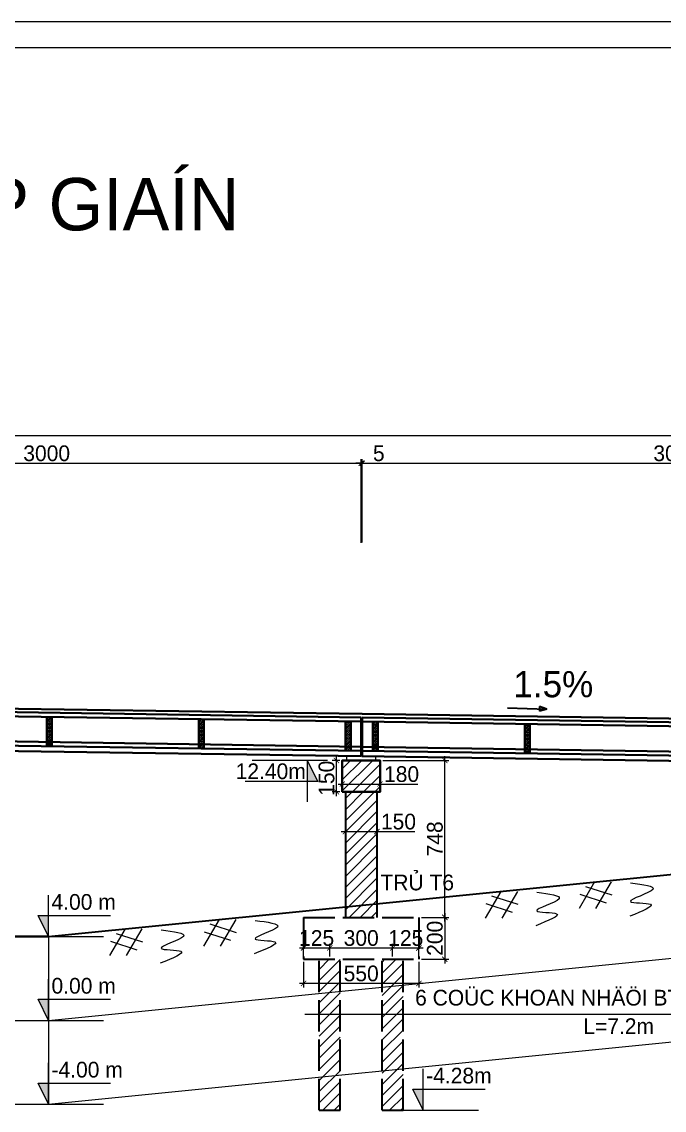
# Model space of a CAD drawing. Header units: millimetres. Extents: x -354608 to 492029, y -885357 to -234285.
# Drawn here: x -123107 to -92466, y -627245 to -575328 of the extents above; entities that cross this region are included whole.
import ezdxf

# ---------------------------------------------------------------- set-up
doc = ezdxf.new("R2010")
doc.units = ezdxf.units.MM
doc.header["$LTSCALE"] = 0.25
doc.header["$MEASUREMENT"] = 0
doc.header["$PDMODE"] = 34
doc.linetypes.add('ACAD_ISO02W100', pattern=[15, 12, -3])
doc.layers.get('0').update_dxf_attribs({"lineweight": 30})
for name, color, linetype, lineweight in [('!coban', 142, 'Continuous', 30), ('!hatch', 7, 'Continuous', 9), ('!manh', 21, 'Continuous', 20), ('!text', 130, 'Continuous', 20), ('2', 253, 'Continuous', 15), ('dam', 1, 'Continuous', 35), ('duong 1', 1, 'Continuous', 30), ('duong 2', 2, 'Continuous', 13), ('duong 3', 3, 'Continuous', 30), ('dut', 2, 'ACAD_ISO02W100', 30), ('kichthuoc', 3, 'Continuous', 20)]:
    doc.layers.add(name, color=color, linetype=linetype, lineweight=lineweight)
doc.styles.add('K-THUOC', font='11_3664_VSWICONN.TTF')
doc.styles.get("Standard").update_dxf_attribs({"font": 'VNswitzerlandcondlight.TTF'})
doc.dimstyles.new('CHUAN TL 250', dxfattribs={"dimscale": 250, "dimtxt": 3, "dimasz": 1, "dimexe": 0.8, "dimexo": 0.5, "dimgap": 0.35, "dimtad": 1, "dimdec": 0, "dimlfac": 0.1, "dimzin": 0, "dimdsep": 46, "dimtxsty": 'K-THUOC', "dimblk": 'ARCHTICK', "dimcen": 1, "dimdle": 0.8, "dimclrd": 7, "dimclre": 7, "dimclrt": 256, "dimadec": 0, "dimazin": 0, "dimtfac": 1, "dimtdec": 0, "dimtmove": 0, "dimatfit": 3, "dimfxl": 0, "dimfrac": 2, "dimtolj": 1, "dimtzin": 0, "dimlwd": 15, "dimlwe": 15, "dimarcsym": 0})
pattern_1 = [(45, (-197268.613, -622961.687), (-44.194174, 44.194174), [])]
pattern_2 = [(45, (-227318.613, -622510.687), (-44.194174, 44.194174), [])]
pattern_3 = [(45, (-197268.6, -622961.7), (-265.165, 265.165), [])]

# ---------------------------------------------------------------- blocks, each defined once
blk = doc.blocks.new('_ArchTick')
at = {"color": 0, "linetype": 'ByBlock', "const_width": 0.15}
blk.add_lwpolyline([(-0.5, -0.5), (0.5, 0.5)], dxfattribs=at)
blk = doc.blocks.new('*D261')
at = {"layer": '2', "color": 7, "lineweight": 15}
for p, q in [((-107819, -610686), (-107819, -611887)), ((-106019, -610686), (-106019, -611887)), ((-108019, -611687), (-106019, -611687)), ((-106019, -611687), (-104216, -611687))]:
    blk.add_line(p, q, dxfattribs=at)
at = {"layer": 'Defpoints', "color": 0}
for p in [(-107819, -610561), (-106019, -610561), (-106019, -611687)]:
    blk.add_point(p, dxfattribs=at)
at = {"layer": '2', "color": 7, "lineweight": 15, "xscale": 250, "yscale": 250, "zscale": 250, "rotation": 180}
blk.add_blockref('_ArchTick', (-107819, -611687), dxfattribs=at)
at = {"layer": '2', "color": 7, "lineweight": 15, "xscale": 250, "yscale": 250, "zscale": 250}
blk.add_blockref('_ArchTick', (-106019, -611687), dxfattribs=at)
at = {"layer": '2', "insert": (-104992, -611217), "char_height": 750, "attachment_point": 5, "style": 'K-THUOC'}
blk.add_mtext('\\A1;180', dxfattribs=at)
blk = doc.blocks.new('*D262')
at = {"layer": '2', "color": 7, "lineweight": 15}
for p, q in [((-108098, -612261), (-108098, -610361)), ((-107944, -610561), (-108298, -610561)), ((-107944, -612061), (-108298, -612061))]:
    blk.add_line(p, q, dxfattribs=at)
at = {"layer": 'Defpoints', "color": 0}
for p in [(-108098, -610561), (-107819, -610561), (-107819, -612061)]:
    blk.add_point(p, dxfattribs=at)
at = {"layer": '2', "color": 7, "lineweight": 15, "xscale": 250, "yscale": 250, "zscale": 250}
for p, rotation in [((-108098, -610561), 90), ((-108098, -612061), 270)]:
    blk.add_blockref('_ArchTick', p, dxfattribs=dict(at, rotation=rotation))
at = {"layer": '2', "insert": (-108569, -611411), "char_height": 750, "attachment_point": 5, "rotation": 90, "style": 'K-THUOC'}
blk.add_mtext('\\A1;150', dxfattribs=at)
blk = doc.blocks.new('*D260')
at = {"layer": '2', "color": 7, "lineweight": 15}
for p, q in [((-107669, -613388), (-107669, -614154)), ((-106169, -613388), (-106169, -614154)), ((-107869, -613954), (-106169, -613954)), ((-106169, -613954), (-104366, -613954))]:
    blk.add_line(p, q, dxfattribs=at)
at = {"layer": 'Defpoints', "color": 0}
for p in [(-107669, -613263), (-106169, -613263), (-106169, -613954)]:
    blk.add_point(p, dxfattribs=at)
at = {"layer": '2', "color": 7, "lineweight": 15, "xscale": 250, "yscale": 250, "zscale": 250, "rotation": 180}
blk.add_blockref('_ArchTick', (-107669, -613954), dxfattribs=at)
at = {"layer": '2', "color": 7, "lineweight": 15, "xscale": 250, "yscale": 250, "zscale": 250}
blk.add_blockref('_ArchTick', (-106169, -613954), dxfattribs=at)
at = {"layer": '2', "insert": (-105142, -613483), "char_height": 750, "attachment_point": 5, "style": 'K-THUOC'}
blk.add_mtext('\\A1;150', dxfattribs=at)
blk = doc.blocks.new('*D269')
at = {"layer": '2', "color": 7, "lineweight": 15}
for p, q in [((-104044, -618045), (-102732, -618045)), ((-102932, -617845), (-102932, -620245)), ((-104044, -620045), (-102732, -620045))]:
    blk.add_line(p, q, dxfattribs=at)
at = {"layer": 'Defpoints', "color": 0}
for p in [(-104169, -618045), (-104169, -620045), (-102932, -620045)]:
    blk.add_point(p, dxfattribs=at)
at = {"layer": '2', "color": 7, "lineweight": 15, "xscale": 250, "yscale": 250, "zscale": 250}
for p, rotation in [((-102932, -618045), 90), ((-102932, -620045), 270)]:
    blk.add_blockref('_ArchTick', p, dxfattribs=dict(at, rotation=rotation))
at = {"layer": '2', "insert": (-103403, -619045), "char_height": 750, "attachment_point": 5, "rotation": 90, "style": 'K-THUOC'}
blk.add_mtext('\\A1;200', dxfattribs=at)
blk = doc.blocks.new('*D270')
at = {"layer": '2', "color": 7, "lineweight": 15}
for p, q in [((-109669, -619920), (-109669, -619305)), ((-108419, -619920), (-108419, -619305)), ((-109869, -619505), (-108219, -619505))]:
    blk.add_line(p, q, dxfattribs=at)
at = {"layer": 'Defpoints', "color": 0}
for p in [(-108419, -619505), (-109669, -620045), (-108419, -620045)]:
    blk.add_point(p, dxfattribs=at)
at = {"layer": '2', "color": 7, "lineweight": 15, "xscale": 250, "yscale": 250, "zscale": 250, "rotation": 180}
blk.add_blockref('_ArchTick', (-109669, -619505), dxfattribs=at)
at = {"layer": '2', "color": 7, "lineweight": 15, "xscale": 250, "yscale": 250, "zscale": 250}
blk.add_blockref('_ArchTick', (-108419, -619505), dxfattribs=at)
at = {"layer": '2', "insert": (-109044, -619036), "char_height": 750, "attachment_point": 5, "style": 'K-THUOC'}
blk.add_mtext('\\A1;125', dxfattribs=at)
blk = doc.blocks.new('*D271')
at = {"layer": '2', "color": 7, "lineweight": 15}
for p, q in [((-108419, -619920), (-108419, -619305)), ((-105419, -619920), (-105419, -619305)), ((-108619, -619505), (-105219, -619505))]:
    blk.add_line(p, q, dxfattribs=at)
at = {"layer": 'Defpoints', "color": 0}
for p in [(-105419, -619505), (-108419, -620045), (-105419, -620045)]:
    blk.add_point(p, dxfattribs=at)
at = {"layer": '2', "color": 7, "lineweight": 15, "xscale": 250, "yscale": 250, "zscale": 250, "rotation": 180}
blk.add_blockref('_ArchTick', (-108419, -619505), dxfattribs=at)
at = {"layer": '2', "color": 7, "lineweight": 15, "xscale": 250, "yscale": 250, "zscale": 250}
blk.add_blockref('_ArchTick', (-105419, -619505), dxfattribs=at)
at = {"layer": '2', "insert": (-106919, -619035), "char_height": 750, "attachment_point": 5, "style": 'K-THUOC'}
blk.add_mtext('\\A1;300', dxfattribs=at)
blk = doc.blocks.new('*D272')
at = {"layer": '2', "color": 7, "lineweight": 15}
for p, q in [((-105419, -619920), (-105419, -619305)), ((-104169, -619920), (-104169, -619305)), ((-105619, -619505), (-103969, -619505))]:
    blk.add_line(p, q, dxfattribs=at)
at = {"layer": 'Defpoints', "color": 0}
for p in [(-104169, -619505), (-105419, -620045), (-104169, -620045)]:
    blk.add_point(p, dxfattribs=at)
at = {"layer": '2', "color": 7, "lineweight": 15, "xscale": 250, "yscale": 250, "zscale": 250, "rotation": 180}
blk.add_blockref('_ArchTick', (-105419, -619505), dxfattribs=at)
at = {"layer": '2', "color": 7, "lineweight": 15, "xscale": 250, "yscale": 250, "zscale": 250}
blk.add_blockref('_ArchTick', (-104169, -619505), dxfattribs=at)
at = {"layer": '2', "insert": (-104794, -619036), "char_height": 750, "attachment_point": 5, "style": 'K-THUOC'}
blk.add_mtext('\\A1;125', dxfattribs=at)
blk = doc.blocks.new('*D273')
at = {"layer": '2', "color": 7, "lineweight": 15}
for p, q in [((-109669, -620170), (-109669, -621395)), ((-104169, -620170), (-104169, -621395)), ((-103969, -621195), (-109869, -621195))]:
    blk.add_line(p, q, dxfattribs=at)
at = {"layer": 'Defpoints', "color": 0}
for p in [(-109669, -620045), (-104169, -620045), (-109669, -621195)]:
    blk.add_point(p, dxfattribs=at)
at = {"layer": '2', "color": 7, "lineweight": 15, "xscale": 250, "yscale": 250, "zscale": 250, "rotation": 180}
blk.add_blockref('_ArchTick', (-109669, -621195), dxfattribs=at)
at = {"layer": '2', "color": 7, "lineweight": 15, "xscale": 250, "yscale": 250, "zscale": 250}
blk.add_blockref('_ArchTick', (-104169, -621195), dxfattribs=at)
at = {"layer": '2', "insert": (-106919, -620725), "char_height": 750, "attachment_point": 5, "style": 'K-THUOC'}
blk.add_mtext('\\A1;550', dxfattribs=at)
blk = doc.blocks.new('*D467')
at = {"layer": '2', "color": 7, "lineweight": 15}
for p, q in [((-137119, -596385), (-106719, -596385)), ((-136919, -599834), (-136919, -596185)), ((-106919, -600186), (-106919, -596185))]:
    blk.add_line(p, q, dxfattribs=at)
at = {"layer": 'Defpoints', "color": 0}
for p in [(-106919, -596385), (-136919, -599959), (-106919, -600311)]:
    blk.add_point(p, dxfattribs=at)
at = {"layer": '2', "color": 7, "lineweight": 15, "xscale": 250, "yscale": 250, "zscale": 250, "rotation": 180}
blk.add_blockref('_ArchTick', (-136919, -596385), dxfattribs=at)
at = {"layer": '2', "color": 7, "lineweight": 15, "xscale": 250, "yscale": 250, "zscale": 250}
blk.add_blockref('_ArchTick', (-106919, -596385), dxfattribs=at)
at = {"layer": '2', "insert": (-121919, -595915), "char_height": 750, "attachment_point": 5, "style": 'K-THUOC'}
blk.add_mtext('\\A1;3000', dxfattribs=at)
blk = doc.blocks.new('*D468')
at = {"layer": '2', "color": 7, "lineweight": 15}
for p, q in [((-106919, -596385), (-107169, -596385)), ((-106919, -600186), (-106919, -596185)), ((-106919, -596385), (-106869, -596385)), ((-106869, -600170), (-106869, -596185)), ((-106869, -596385), (-105790, -596385))]:
    blk.add_line(p, q, dxfattribs=at)
at = {"layer": 'Defpoints', "color": 0}
for p in [(-106869, -596385), (-106919, -600311), (-106869, -600295)]:
    blk.add_point(p, dxfattribs=at)
at = {"layer": '2', "color": 7, "lineweight": 15, "xscale": 250, "yscale": 250, "zscale": 250}
blk.add_blockref('_ArchTick', (-106919, -596385), dxfattribs=at)
at = {"layer": '2', "color": 7, "lineweight": 15, "xscale": 250, "yscale": 250, "zscale": 250, "rotation": 180}
blk.add_blockref('_ArchTick', (-106869, -596385), dxfattribs=at)
at = {"layer": '2', "insert": (-106079, -595915), "char_height": 750, "attachment_point": 5, "style": 'K-THUOC'}
blk.add_mtext('\\A1;5', dxfattribs=at)
blk = doc.blocks.new('*D469')
at = {"layer": '2', "color": 7, "lineweight": 15}
for p, q in [((-107069, -596385), (-76669, -596385)), ((-106869, -600170), (-106869, -596185)), ((-76869, -599783), (-76869, -596185))]:
    blk.add_line(p, q, dxfattribs=at)
at = {"layer": 'Defpoints', "color": 0}
for p in [(-76869, -596385), (-76869, -599908), (-106869, -600295)]:
    blk.add_point(p, dxfattribs=at)
at = {"layer": '2', "color": 7, "lineweight": 15, "xscale": 250, "yscale": 250, "zscale": 250, "rotation": 180}
blk.add_blockref('_ArchTick', (-106869, -596385), dxfattribs=at)
at = {"layer": '2', "color": 7, "lineweight": 15, "xscale": 250, "yscale": 250, "zscale": 250}
blk.add_blockref('_ArchTick', (-76869, -596385), dxfattribs=at)
at = {"layer": '2', "insert": (-91869, -595915), "char_height": 750, "attachment_point": 5, "style": 'K-THUOC'}
blk.add_mtext('\\A1;3000', dxfattribs=at)
blk = doc.blocks.new('*D478')
at = {"layer": '2', "color": 7, "lineweight": 15}
for p, q in [((-287219, -596614), (-287219, -594868)), ((-76819, -597033), (-76819, -594868)), ((-287419, -595068), (-76619, -595068))]:
    blk.add_line(p, q, dxfattribs=at)
at = {"layer": 'Defpoints', "color": 0}
for p in [(-76819, -595068), (-287219, -596739), (-76819, -597158)]:
    blk.add_point(p, dxfattribs=at)
at = {"layer": '2', "color": 7, "lineweight": 15, "xscale": 250, "yscale": 250, "zscale": 250, "rotation": 180}
blk.add_blockref('_ArchTick', (-287219, -595068), dxfattribs=at)
at = {"layer": '2', "color": 7, "lineweight": 15, "xscale": 250, "yscale": 250, "zscale": 250}
blk.add_blockref('_ArchTick', (-76819, -595068), dxfattribs=at)
at = {"layer": '2', "insert": (-182019, -594597), "char_height": 750, "attachment_point": 5, "style": 'K-THUOC'}
blk.add_mtext('\\A1;21040', dxfattribs=at)
blk = doc.blocks.new('*D482')
at = {"layer": '2', "color": 7, "lineweight": 15}
for p, q in [((-102932, -618245), (-102932, -610361)), ((-105894, -610561), (-102732, -610561)), ((-104044, -618045), (-102732, -618045))]:
    blk.add_line(p, q, dxfattribs=at)
at = {"layer": 'Defpoints', "color": 0}
for p in [(-106019, -610561), (-102932, -610561), (-104169, -618045)]:
    blk.add_point(p, dxfattribs=at)
at = {"layer": '2', "color": 7, "lineweight": 15, "xscale": 250, "yscale": 250, "zscale": 250}
for p, rotation in [((-102932, -610561), 90), ((-102932, -618045), 270)]:
    blk.add_blockref('_ArchTick', p, dxfattribs=dict(at, rotation=rotation))
at = {"layer": '2', "insert": (-103402, -614303), "char_height": 750, "attachment_point": 5, "rotation": 90, "style": 'K-THUOC'}
blk.add_mtext('\\A1;748', dxfattribs=at)
blk = doc.blocks.new('dattn')
at = {"layer": 'duong 3', "lineweight": 13}
for p, q in [((0, 0), (-745, -1272)), ((793, 0), (48, -1272)), ((-434, -212), (820, -618)), ((-705, -585), (549, -991))]:
    blk.add_line(p, q, dxfattribs=at)
blk.add_spline([(1715, -44), (2779, -359), (1715, -930), (2661, -1067), (1675, -1638)], degree=3, dxfattribs=at)

msp = doc.modelspace()

# ---------------------------------------------------------------- hatches: boundary and pattern name
at = {"layer": '!hatch', "lineweight": 13}
h = msp.add_hatch(dxfattribs=at)
h.set_pattern_fill('ANSI31', color=256, scale=3000, style=0)
h.set_pattern_definition([(45, (-137168.6, -623863.7), (-265.165, 265.165), [])])
h.paths.add_polyline_path([(-106018.6, -610560.7), (-107818.6, -610560.7), (-107818.6, -612060.7), (-106018.6, -612060.7)])
h = msp.add_hatch(dxfattribs=at)
h.set_pattern_fill('ANSI31', color=256, scale=3000, style=0)
h.set_pattern_definition(pattern_3)
h.paths.add_polyline_path([(-106168.6, -612060.7), (-107668.6, -612060.7), (-107668.6, -617545.5), (-106168.6, -617395.5)])
h.paths.add_polyline_path([(-106168.6, -617395.5), (-107668.6, -617545.5), (-107668.6, -618045.5), (-106168.6, -618045.5)])
h = msp.add_hatch(dxfattribs=at)
h.set_pattern_fill('ANSI31', color=256, scale=3000, style=0)
h.set_pattern_definition(pattern_3)
h.paths.add_polyline_path([(-107918.6, -625570.5), (-108918.6, -625670.5), (-108918.6, -627245.5), (-107918.6, -627245.5)])
h.paths.add_polyline_path([(-107918.6, -622669.4), (-108918.6, -622669.4), (-108918.6, -625670.5), (-107918.6, -625570.5)])
h.paths.add_polyline_path([(-107918.6, -621570.5), (-108918.6, -621670.5), (-108918.6, -622669.4), (-107918.6, -622669.4)])
h.paths.add_polyline_path([(-107918.6, -620045.5), (-108918.6, -620045.5), (-108918.6, -621670.5), (-107918.6, -621570.5)])
h.paths.add_polyline_path([(-104918.6, -625270.5), (-105918.6, -625370.5), (-105918.6, -627245.5), (-104918.6, -627245.5)])
h.paths.add_polyline_path([(-104918.6, -622669.4), (-105918.6, -622669.4), (-105918.6, -625370.5), (-104918.6, -625270.5)])
h.paths.add_polyline_path([(-104918.6, -621270.5), (-105918.6, -621370.5), (-105918.6, -622669.4), (-104918.6, -622669.4)])
h.paths.add_polyline_path([(-104918.6, -620045.5), (-105918.6, -620045.5), (-105918.6, -621370.5), (-104918.6, -621270.5)])
at = {"layer": '!text'}
h = msp.add_hatch(dxfattribs=at)
h.set_pattern_fill('ANSI31', color=2, scale=500, style=0)
h.set_pattern_definition(pattern_2)
h.paths.add_polyline_path([(-121668.6, -609688.9), (-121918.6, -609685.1), (-121918.6, -609885.2), (-121668.6, -609888.9)])
h.paths.add_polyline_path([(-121668.6, -608488.8), (-121918.6, -608485), (-121918.6, -609685.1), (-121668.6, -609688.9)])
h = msp.add_hatch(dxfattribs=at)
h.set_pattern_fill('ANSI31', color=2, scale=500, style=0)
h.set_pattern_definition(pattern_2)
h.paths.add_polyline_path([(-114418.6, -609797.9), (-114668.6, -609794.1), (-114668.6, -609994.2), (-114418.6, -609997.9)])
h.paths.add_polyline_path([(-114418.6, -608597.8), (-114668.6, -608594), (-114668.6, -609794.1), (-114418.6, -609797.9)])
h = msp.add_hatch(dxfattribs=at)
h.set_pattern_fill('ANSI31', color=2, scale=500, style=0)
h.set_pattern_definition(pattern_2)
h.paths.add_polyline_path([(-107418.6, -609903.1), (-107668.6, -609899.4), (-107668.6, -610099.4), (-107418.6, -610103.1)])
h.paths.add_polyline_path([(-107418.6, -608703), (-107668.6, -608699.2), (-107668.6, -609899.4), (-107418.6, -609903.1)])
h = msp.add_hatch(dxfattribs=at)
h.set_pattern_fill('ANSI31', color=2, scale=500, style=0)
h.set_pattern_definition(pattern_1)
h.paths.add_polyline_path([(-106118.6, -609921.9), (-106368.6, -609918.2), (-106368.6, -610118.2), (-106118.6, -610121.9)])
h.paths.add_polyline_path([(-106118.6, -608721.8), (-106368.6, -608718), (-106368.6, -609918.2), (-106118.6, -609921.9)])
h = msp.add_hatch(dxfattribs=at)
h.set_pattern_fill('ANSI31', color=2, scale=500, style=0)
h.set_pattern_definition(pattern_1)
h.paths.add_polyline_path([(-98868.6, -610030.9), (-99118.6, -610027.1), (-99118.6, -610227.2), (-98868.6, -610230.9)])
h.paths.add_polyline_path([(-98868.6, -608830.8), (-99118.6, -608827), (-99118.6, -610027.1), (-98868.6, -610030.9)])
at = {"layer": 'kichthuoc', "lineweight": 13}
for points in [[(-109490.1, -611568.2), (-108988.4, -611568.2), (-109490.1, -610560.7)], [(-121830.6, -617954.2), (-122332.3, -617954.2), (-121830.6, -618961.7)], [(-121830.6, -621954.2), (-122332.3, -621954.2), (-121830.6, -622961.7)], [(-121830.6, -625954.2), (-122332.3, -625954.2), (-121830.6, -626961.7)], [(-103959.5, -626238), (-104461.3, -626238), (-103959.5, -627245.5)]]:
    msp.add_hatch(color=256, dxfattribs=at).paths.add_polyline_path(points)

# ---------------------------------------------------------------- linework, layer by layer
at = {"layer": '!coban'}
for p, q in [((-99934, -608051.8), (-98062.8, -608114.9)), ((-98410.5, -607989.6), (-98418.1, -608216.5)), ((-98062.8, -608114.9), (-98418.1, -608216.5)), ((-98062.8, -608114.9), (-98410.5, -607989.6))]:
    msp.add_line(p, q, dxfattribs=at)
at = {"layer": '!manh'}
msp.add_line((-109604.4, -622669.4), (-88587.9, -622669.4), dxfattribs=at)
at = {"layer": '!text'}
for p, q in [((-121830.6, -618961.7), (-121830.6, -622961.7)), ((-121830.6, -618961.7), (-121830.6, -622961.7)), ((-121830.6, -622961.7), (-86830.6, -619461.7)), ((-156830.6, -622961.7), (-121830.6, -622961.7)), ((-121830.6, -622961.7), (-121830.6, -626961.7)), ((-121830.6, -622961.7), (-121830.6, -626961.7)), ((-121830.6, -626961.7), (-86830.6, -623461.7)), ((-156830.6, -626961.7), (-121830.6, -626961.7))]:
    msp.add_line(p, q, dxfattribs=at)
at = {"layer": '!text', "color": 2}
msp.add_lwpolyline([(-107618.6, -610560.7), (-106218.6, -610560.7), (-106218.6, -610360.7), (-107618.6, -610360.7)], close=True, dxfattribs=at)
at = {"layer": '2', "color": 3, "lineweight": 5}
for p, q in [((78222.9, -575328.1), (-354608.2, -575328.1)), ((76972.9, -576578.1), (-348358.2, -576578.1))]:
    msp.add_line(p, q, dxfattribs=at)
at = {"layer": 'dam', "ltscale": 800}
for p, q in [((-136916.1, -607889.7), (-106866.1, -608340.7)), ((-136918.6, -608059.7), (-106918.6, -608510.7)), ((-136918.6, -608259.5), (-106918.6, -608710.5)), ((-106866.1, -608340.7), (-76866.1, -608791.7)), ((-121918.6, -608485), (-121918.6, -609885.2)), ((-121668.6, -608488.8), (-121668.6, -609888.9)), ((-114668.6, -608594), (-114668.6, -609994.2)), ((-114418.6, -608597.8), (-114418.6, -609997.9)), ((-107668.6, -608699.2), (-107668.6, -610099.4)), ((-107418.6, -608703), (-107418.6, -610103.1)), ((-106918.6, -608510.7), (-106918.6, -610360.7)), ((-106868.6, -608510.7), (-106868.6, -610360.7)), ((-106868.6, -608510.7), (-76868.6, -608961.7)), ((-106868.6, -608710.5), (-76868.6, -609161.5)), ((-106368.6, -608718), (-106368.6, -610118.2)), ((-106118.6, -608721.8), (-106118.6, -610121.9)), ((-99118.6, -608827), (-99118.6, -610227.2)), ((-98868.6, -608830.8), (-98868.6, -610230.9)), ((-136918.6, -609459.6), (-106918.6, -609910.6)), ((-136918.6, -609659.7), (-106918.6, -610110.7)), ((-136918.6, -609909.7), (-106918.6, -610360.7)), ((-106868.6, -609910.6), (-76868.6, -610361.6)), ((-106868.6, -610110.7), (-76868.6, -610561.7)), ((-106868.6, -610360.7), (-76868.6, -610811.7)), ((-156830.6, -618961.7), (-121830.6, -618961.7))]:
    msp.add_line(p, q, dxfattribs=at)
msp.add_lwpolyline([(-107818.6, -612060.7), (-106018.6, -612060.7), (-106018.6, -610560.7), (-107818.6, -610560.7)], close=True, dxfattribs=at)
msp.add_lwpolyline([(-107818.6, -612060.7), (-106018.6, -612060.7), (-106018.6, -610560.7), (-107818.6, -610560.7)], close=True, dxfattribs=at)
at = {"layer": 'duong 1'}
for p, q in [((-107668.6, -612060.7), (-107668.6, -618045.5)), ((-106168.6, -612060.7), (-106168.6, -618045.5)), ((-121830.6, -618961.7), (-86830.6, -615461.7))]:
    msp.add_line(p, q, dxfattribs=at)
at = {"layer": 'dut', "ltscale": 500}
for p, q in [((-109668.6, -618045.5), (-104168.6, -618045.5)), ((-109668.6, -618045.5), (-109668.6, -620045.5)), ((-104168.6, -618045.5), (-104168.6, -620045.5)), ((-109668.6, -620045.5), (-104168.6, -620045.5)), ((-108918.6, -627245.5), (-108918.6, -620045.5)), ((-107918.6, -627245.5), (-107918.6, -620045.5)), ((-105918.6, -627245.5), (-105918.6, -620045.5)), ((-104918.6, -627245.5), (-104918.6, -620045.5)), ((-108918.6, -627245.5), (-107918.6, -627245.5)), ((-105918.6, -627245.5), (-104918.6, -627245.5))]:
    msp.add_line(p, q, dxfattribs=at)
at = {"layer": 'kichthuoc'}
for p, q in [((-108531.1, -610560.7), (-112119.4, -610560.7)), ((-109490.1, -610560.7), (-109490.1, -612535.1)), ((-109490.1, -610560.7), (-108988.4, -611568.2)), ((-109490.1, -611568.2), (-112447.3, -611568.2)), ((-108988.4, -611568.2), (-109490.1, -611568.2)), ((-121830.6, -618961.7), (-121830.6, -616987.3)), ((-121830.6, -618961.7), (-122332.3, -617954.2)), ((-122332.3, -617954.2), (-121830.6, -617954.2)), ((-121830.6, -617954.2), (-118873.4, -617954.2)), ((-122789.7, -618961.7), (-119201.3, -618961.7)), ((-121830.6, -622961.7), (-121830.6, -620987.3)), ((-121830.6, -622961.7), (-122332.3, -621954.2)), ((-122332.3, -621954.2), (-121830.6, -621954.2)), ((-121830.6, -621954.2), (-118873.4, -621954.2)), ((-122789.7, -622961.7), (-119201.3, -622961.7)), ((-121830.6, -626961.7), (-121830.6, -624987.3)), ((-103959.5, -627245.5), (-103959.5, -625271.1)), ((-121830.6, -626961.7), (-122332.3, -625954.2)), ((-122332.3, -625954.2), (-121830.6, -625954.2)), ((-121830.6, -625954.2), (-118873.4, -625954.2)), ((-103959.5, -627245.5), (-104461.3, -626238)), ((-104461.3, -626238), (-103959.5, -626238)), ((-103959.5, -626238), (-101002.3, -626238)), ((-122789.7, -626961.7), (-119201.3, -626961.7)), ((-104918.6, -627245.5), (-101330.2, -627245.5))]:
    msp.add_line(p, q, dxfattribs=at)

# ---------------------------------------------------------------- block references
at = {"layer": '!text', "color": 2}
for p in [(-95785.9, -616357.2), (-100263.6, -616805), (-113696.6, -618148.3), (-118174.3, -618596.1)]:
    msp.add_blockref('dattn', p, dxfattribs=at)

# ---------------------------------------------------------------- texts
at = {"layer": 'duong 2', "insert": (-99660.8, -606298.4), "char_height": 1250, "width": 50000, "attachment_point": 1}
msp.add_mtext('1.5%', dxfattribs=at)
at = {"layer": 'duong 3'}
for s, insert, char_height, width, attachment_point in [('BÄÚ TRÊ CHUNG PHÆÅNG AÏN I CÁÚU SÄNG KT2 - CÁÖU DÁÖM BTCT DÆL NHËP GIAÍN ÂÅN: 7x30m=210m - TL1/250', (-183774.7, -586131.1), 2500, 144951.016, 5), ('12.40m', (-109560.9, -611461.9), 750, 50000, 9), ('TRUÛ T6', (-106000.4, -616006.2), 750, 50000, 1), ('4.00 m', (-121689.4, -616934.5), 750, 50000, 1), ('0.00 m', (-121689.4, -620934.5), 750, 50000, 1), ('6 COÜC KHOAN NHÄÖI BTCT 30Mpa,d=100cm', (-104347.8, -621501.5), 750, 50000, 1), ('\\A1;L=7.2m', (-96326.8, -622862.2), 750, 50000, 1), ('-4.00 m', (-121689.4, -624934.5), 750, 50000, 1), ('-4.28m', (-103818.3, -625218.3), 750, 50000, 1)]:
    msp.add_mtext(s, dxfattribs=dict(at, insert=insert, char_height=char_height, width=width, attachment_point=attachment_point))

# ---------------------------------------------------------------- dimensions: what is measured, and where the dimension line sits
at = {"layer": '2'}
for base, p1, p2, picture, middle in [((-76818.6, -595067.6), (-287218.6, -596738.8), (-76818.6, -597158.3), '*D478', (-182018.6, -594597.4)), ((-106918.6, -596384.9), (-136918.6, -599959.1), (-106918.6, -600311), '*D467', (-121918.6, -595914.6)), ((-106868.6, -596384.9), (-106918.6, -600311), (-106868.6, -600294.6), '*D468', (-106079.5, -595915.4)), ((-76868.6, -596384.9), (-106868.6, -600294.6), (-76868.6, -599908.3), '*D469', (-91868.6, -595914.6)), ((-106168.6, -613953.7), (-107668.6, -613262.8), (-106168.6, -613262.8), '*D260', (-105142.5, -613483.4)), ((-105418.6, -619505.3), (-108418.6, -620045.5), (-105418.6, -620045.5), '*D271', (-106918.6, -619035)), ((-109668.6, -621194.8), (-104168.6, -620045.5), (-109668.6, -620045.5), '*D273', (-106918.6, -620724.5))]:
    dim = msp.add_linear_dim(base=base, p1=p1, p2=p2, dimstyle='CHUAN TL 250', dxfattribs=at)
    dim.commit()
    dim.dimension.update_dxf_attribs({"geometry": picture, "text_midpoint": middle})
dim = msp.add_linear_dim(base=(-108098.5, -610560.7), p1=(-107818.6, -612060.7), p2=(-107818.6, -610560.7), angle=90, dimstyle='CHUAN TL 250', dxfattribs=at)
dim.commit()
dim.dimension.update_dxf_attribs({"geometry": '*D262', "text_midpoint": (-108098.5, -611410.7), "dimtype": 160})
for base, p2, picture, middle in [((-102932.4, -610560.7), (-106018.6, -610560.7), '*D482', (-103402, -614303.1)), ((-102932.4, -620045.5), (-104168.6, -620045.5), '*D269', (-103402.7, -619045.5))]:
    dim = msp.add_linear_dim(base=base, p1=(-104168.6, -618045.5), p2=p2, angle=90, dimstyle='CHUAN TL 250', dxfattribs=at)
    dim.commit()
    dim.dimension.update_dxf_attribs({"geometry": picture, "text_midpoint": middle})
for base, p1, p2, picture, middle in [((-106018.6, -611686.9), (-107818.6, -610560.7), (-106018.6, -610560.7), '*D261', (-104992.5, -611686.9)), ((-108418.6, -619505.3), (-109668.6, -620045.5), (-108418.6, -620045.5), '*D270', (-109043.6, -619505.3)), ((-104168.6, -619505.3), (-105418.6, -620045.5), (-104168.6, -620045.5), '*D272', (-104793.6, -619505.3))]:
    dim = msp.add_linear_dim(base=base, p1=p1, p2=p2, dimstyle='CHUAN TL 250', dxfattribs=at)
    dim.commit()
    dim.dimension.update_dxf_attribs({"geometry": picture, "text_midpoint": middle, "dimtype": 160})

doc.saveas('drawing.dxf')
